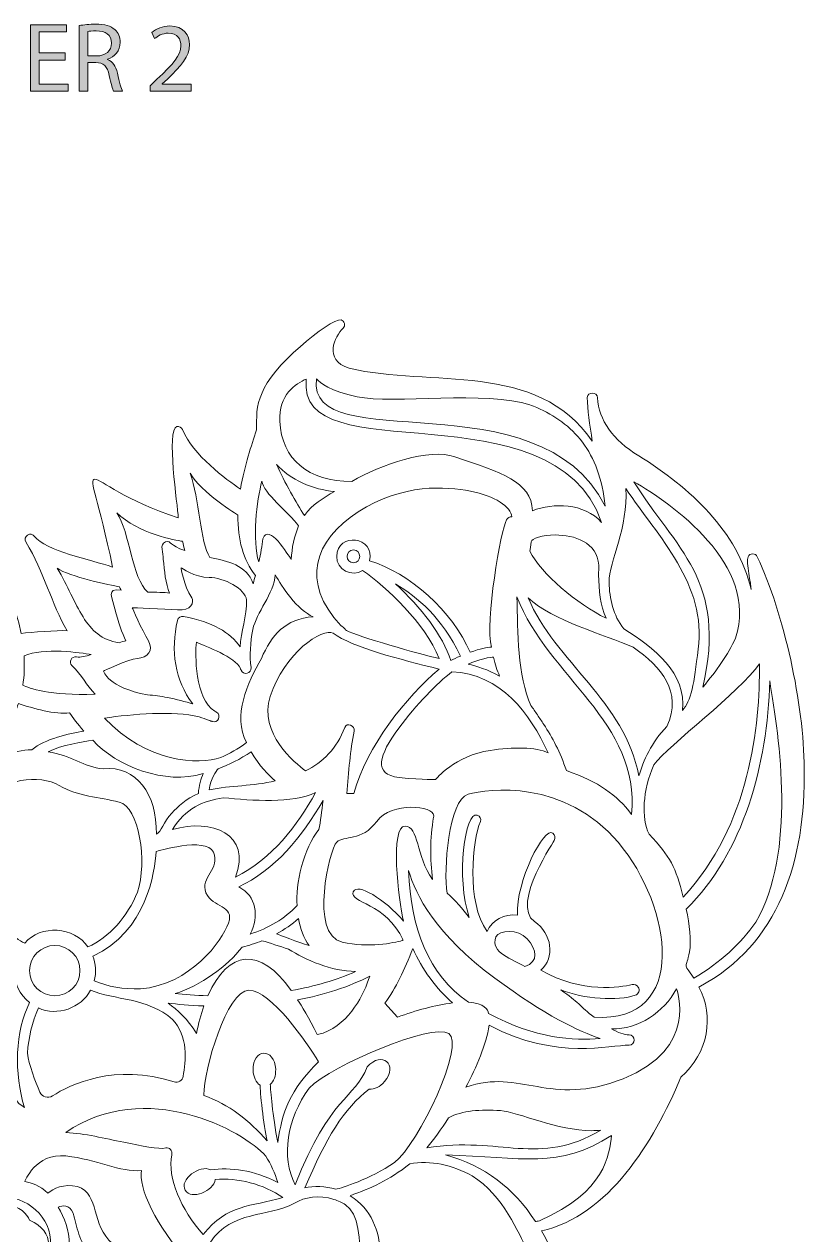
# Model space of a CAD drawing. Header units: inches. Extents: x -7.8 to 80.5, y -132.7 to -44.9.
# Drawn here: x 36.65 to 49.84, y -65.29 to -44.87 of the extents above; entities that cross this region are included whole.
import ezdxf

# ---------------------------------------------------------------- set-up
doc = ezdxf.new("R2010")
doc.units = ezdxf.units.IN
doc.header["$MEASUREMENT"] = 0
doc.layers.add('FloralHeart', color=7, linetype='Continuous')

# ---------------------------------------------------------------- blocks, each defined once
blk = doc.blocks.new('block 2')
at = {"layer": 'FloralHeart'}
h = blk.add_hatch(color=7, dxfattribs=at)
h.dxf.hatch_style = 2
h.paths.add_polyline_path([(36.906, -45.473), (37.343, -45.473), (37.343, -45.353), (36.906, -45.353), (36.906, -44.998), (37.368, -44.998), (37.368, -44.877), (36.761, -44.877), (36.761, -46), (37.393, -46), (37.393, -45.878), (36.906, -45.878)])
h = blk.add_hatch(color=7, dxfattribs=at)
h.dxf.hatch_style = 2
edge = h.paths.add_edge_path()
edge.add_spline(control_points=[(38.061, -45.465), (38.061, -45.465), (38.061, -45.46), (38.061, -45.46), (38.179, -45.42), (38.273, -45.322), (38.273, -45.173), (38.273, -45.087), (38.241, -45.01), (38.184, -44.96), (38.114, -44.897), (38.014, -44.868), (37.859, -44.868), (37.759, -44.868), (37.654, -44.877), (37.581, -44.892), (37.581, -44.892), (37.581, -46), (37.581, -46), (37.581, -46), (37.726, -46), (37.726, -46), (37.726, -46), (37.726, -45.513), (37.726, -45.513), (37.726, -45.513), (37.863, -45.513), (37.863, -45.513), (37.994, -45.518), (38.054, -45.577), (38.088, -45.732), (38.119, -45.872), (38.144, -45.968), (38.163, -46), (38.163, -46), (38.313, -46), (38.313, -46), (38.289, -45.957), (38.263, -45.848), (38.226, -45.692), (38.199, -45.575), (38.148, -45.495), (38.061, -45.465)], knot_values=[0, 0, 0, 0, 1, 1, 1, 2, 2, 2, 3, 3, 3, 4, 4, 4, 5, 5, 5, 6, 6, 6, 7, 7, 7, 8, 8, 8, 9, 9, 9, 10, 10, 10, 11, 11, 11, 12, 12, 12, 13, 13, 13, 14, 14, 14, 14], degree=3, periodic=1)
edge = h.paths.add_edge_path()
edge.add_spline(control_points=[(37.874, -45.403), (37.874, -45.403), (37.726, -45.403), (37.726, -45.403), (37.726, -45.403), (37.726, -44.993), (37.726, -44.993), (37.749, -44.987), (37.799, -44.98), (37.869, -44.98), (38.023, -44.982), (38.128, -45.045), (38.128, -45.19), (38.128, -45.318), (38.029, -45.403), (37.874, -45.403)], knot_values=[0, 0, 0, 0, 1, 1, 1, 2, 2, 2, 3, 3, 3, 4, 4, 4, 5, 5, 5, 5], degree=3, periodic=1)
h = blk.add_hatch(color=7, dxfattribs=at)
h.dxf.hatch_style = 2
edge = h.paths.add_edge_path()
edge.add_spline(control_points=[(39.471, -45.878), (39.471, -45.878), (38.984, -45.878), (38.984, -45.878), (38.984, -45.878), (38.984, -45.875), (38.984, -45.875), (38.984, -45.875), (39.071, -45.795), (39.071, -45.795), (39.299, -45.575), (39.444, -45.413), (39.444, -45.213), (39.444, -45.058), (39.346, -44.898), (39.113, -44.898), (38.988, -44.898), (38.881, -44.945), (38.806, -45.008), (38.806, -45.008), (38.853, -45.112), (38.853, -45.112), (38.903, -45.07), (38.984, -45.02), (39.083, -45.02), (39.244, -45.02), (39.298, -45.122), (39.298, -45.232), (39.296, -45.395), (39.171, -45.535), (38.894, -45.798), (38.894, -45.798), (38.779, -45.91), (38.779, -45.91), (38.779, -45.91), (38.779, -46), (38.779, -46), (38.779, -46), (39.471, -46), (39.471, -46), (39.471, -46), (39.471, -45.878), (39.471, -45.878)], knot_values=[0, 0, 0, 0, 1, 1, 1, 2, 2, 2, 3, 3, 3, 4, 4, 4, 5, 5, 5, 6, 6, 6, 7, 7, 7, 8, 8, 8, 9, 9, 9, 10, 10, 10, 11, 11, 11, 12, 12, 12, 13, 13, 13, 14, 14, 14, 14], degree=3, periodic=1)
at = {"layer": 'FloralHeart', "lineweight": 0}
blk.add_lwpolyline([(36.906, -45.473), (37.343, -45.473), (37.343, -45.353), (36.906, -45.353), (36.906, -44.998), (37.368, -44.998), (37.368, -44.877), (36.761, -44.877), (36.761, -46), (37.393, -46), (37.393, -45.878), (36.906, -45.878), (36.906, -45.473)], dxfattribs=at)
for points, knots in [([(38.061, -45.465), (38.061, -45.465), (38.061, -45.46), (38.061, -45.46), (38.179, -45.42), (38.273, -45.322), (38.273, -45.173), (38.273, -45.087), (38.241, -45.01), (38.184, -44.96), (38.114, -44.897), (38.014, -44.868), (37.859, -44.868), (37.759, -44.868), (37.654, -44.877), (37.581, -44.892), (37.581, -44.892), (37.581, -46), (37.581, -46), (37.581, -46), (37.726, -46), (37.726, -46), (37.726, -46), (37.726, -45.513), (37.726, -45.513), (37.726, -45.513), (37.863, -45.513), (37.863, -45.513), (37.994, -45.518), (38.054, -45.577), (38.088, -45.732), (38.119, -45.872), (38.144, -45.968), (38.163, -46), (38.163, -46), (38.313, -46), (38.313, -46), (38.289, -45.957), (38.263, -45.848), (38.226, -45.692), (38.199, -45.575), (38.148, -45.495), (38.061, -45.465)], [0, 0, 0, 0, 1, 1, 1, 2, 2, 2, 3, 3, 3, 4, 4, 4, 5, 5, 5, 6, 6, 6, 7, 7, 7, 8, 8, 8, 9, 9, 9, 10, 10, 10, 11, 11, 11, 12, 12, 12, 13, 13, 13, 14, 14, 14, 14]), ([(39.471, -45.878), (39.471, -45.878), (38.984, -45.878), (38.984, -45.878), (38.984, -45.878), (38.984, -45.875), (38.984, -45.875), (38.984, -45.875), (39.071, -45.795), (39.071, -45.795), (39.299, -45.575), (39.444, -45.413), (39.444, -45.213), (39.444, -45.058), (39.346, -44.898), (39.113, -44.898), (38.988, -44.898), (38.881, -44.945), (38.806, -45.008), (38.806, -45.008), (38.853, -45.112), (38.853, -45.112), (38.903, -45.07), (38.984, -45.02), (39.083, -45.02), (39.244, -45.02), (39.298, -45.122), (39.298, -45.232), (39.296, -45.395), (39.171, -45.535), (38.894, -45.798), (38.894, -45.798), (38.779, -45.91), (38.779, -45.91), (38.779, -45.91), (38.779, -46), (38.779, -46), (38.779, -46), (39.471, -46), (39.471, -46), (39.471, -46), (39.471, -45.878), (39.471, -45.878)], [0, 0, 0, 0, 1, 1, 1, 2, 2, 2, 3, 3, 3, 4, 4, 4, 5, 5, 5, 6, 6, 6, 7, 7, 7, 8, 8, 8, 9, 9, 9, 10, 10, 10, 11, 11, 11, 12, 12, 12, 13, 13, 13, 14, 14, 14, 14]), ([(37.874, -45.403), (37.874, -45.403), (37.726, -45.403), (37.726, -45.403), (37.726, -45.403), (37.726, -44.993), (37.726, -44.993), (37.749, -44.987), (37.799, -44.98), (37.869, -44.98), (38.023, -44.982), (38.128, -45.045), (38.128, -45.19), (38.128, -45.318), (38.029, -45.403), (37.874, -45.403)], [0, 0, 0, 0, 1, 1, 1, 2, 2, 2, 3, 3, 3, 4, 4, 4, 5, 5, 5, 5])]:
    blk.add_open_spline(points, degree=3, knots=knots, dxfattribs=at)

msp = doc.modelspace()

# ---------------------------------------------------------------- linework, layer by layer
at = {"layer": 'FloralHeart', "lineweight": 0}
for points, knots in [([(49.813, -57.424), (49.806, -56.348), (49.474, -54.811), (49.02, -53.853), (48.992, -53.788), (48.892, -53.788), (48.864, -53.853), (48.824, -53.943), (48.921, -54.329), (48.915, -54.406), (48.697, -53.427), (47.883, -52.689), (47.022, -52.151), (46.573, -51.876), (46.352, -51.549), (46.325, -51.171), (46.322, -51.067), (46.159, -51.064), (46.152, -51.169), (46.158, -51.369), (46.194, -51.622), (46.237, -51.903), (45.302, -50.537), (43.507, -50.999), (42.138, -50.674), (41.686, -50.527), (41.896, -50.136), (42.035, -49.998), (42.078, -49.955), (42.058, -49.874), (42, -49.857), (41.815, -49.822), (40.782, -50.686), (40.668, -51.089), (40.558, -51.305), (40.576, -51.515), (40.575, -51.714), (40.486, -51.98), (40.374, -52.299), (40.303, -52.713), (40.062, -52.55), (39.499, -52.136), (39.325, -51.708), (39.309, -51.67), (39.269, -51.648), (39.228, -51.656), (39.046, -51.704), (39.245, -52.999), (39.253, -53.196), (37.444, -52.614), (37.678, -51.769), (38.146, -54.026), (37.776, -53.906), (37.014, -53.751), (36.828, -53.509), (36.8, -53.472), (36.749, -53.462), (36.71, -53.487), (36.671, -53.513), (36.659, -53.564), (36.683, -53.604), (36.996, -54.121), (37.111, -54.644), (37.377, -55.101), (37.218, -55.093), (36.769, -55.127), (36.601, -55.147), (36.439, -54.186), (35.698, -53.458), (34.838, -53.961), (34.724, -53.231), (34.061, -52.62), (33.318, -52.577), (33.581, -52.021), (33.568, -51.358), (33.588, -50.76), (33.58, -50.718), (33.54, -50.692), (33.501, -50.692), (33.477, -50.692), (33.453, -50.702), (33.437, -50.723), (33.149, -51.435), (31.47, -51.588), (30.574, -51.88), (30.717, -51.503), (30.782, -50.886), (30.78, -49.945), (30.775, -49.902), (30.739, -49.868), (30.694, -49.868), (29.968, -51.254), (26.999, -50.339), (26.57, -52.207), (26.372, -51.805), (26.142, -51.377), (26.03, -50.989), (26.014, -50.932), (25.94, -50.908), (25.894, -50.944), (25.94, -53.065), (23.33, -53.685), (24.159, -55.524), (23.837, -55.369), (22.795, -54.713), (22.814, -55.006), (23.679, -56.162), (23.434, -57.505), (23.417, -58.815), (23.404, -59.624), (23.853, -60.51), (24.669, -60.671), (24.373, -60.828), (24.007, -61.101), (23.749, -61.117), (23.705, -61.12), (23.671, -61.156), (23.669, -61.2), (23.668, -61.244), (23.699, -61.283), (23.743, -61.289), (24.452, -61.57), (24.948, -62.302), (25.974, -62.156), (25.409, -62.453), (25.14, -63.024), (24.972, -63.524), (24.864, -63.804), (24.786, -64.006), (24.65, -64.13), (24.617, -64.16), (24.612, -64.21), (24.639, -64.245), (24.665, -64.281), (24.714, -64.291), (24.752, -64.269), (25.54, -64.048), (26.418, -64.326), (27.133, -63.472), (26.822, -64.223), (26.976, -64.713), (27.181, -65.295), (27.275, -65.58), (27.343, -65.786), (27.317, -65.968), (27.3, -66.067), (27.45, -66.107), (27.484, -66.011), (27.5, -65.969), (27.527, -65.923), (27.568, -65.872), (28.092, -66.182), (27.944, -66.607), (28.453, -66.847), (28.785, -66.983), (29.097, -67.114), (29.415, -66.95), (29.418, -67.081), (29.459, -67.217), (29.532, -67.303), (29.241, -67.241), (29.063, -67.152), (28.93, -67.053), (28.844, -66.981), (28.732, -67.118), (28.821, -67.188), (28.89, -67.244), (28.965, -67.302), (29.034, -67.351), (29.25, -67.655), (30.005, -69.545), (32.115, -68.771), (32.197, -69.782), (32.935, -70.734), (34.017, -70.764), (33.531, -71.104), (33.526, -71.616), (33.737, -72.298), (33.783, -72.371), (33.865, -72.329), (33.882, -72.297), (34.017, -72.035), (34.604, -71.992), (34.844, -71.773), (34.812, -72.976), (35.017, -73.92), (36.37, -75.143), (36.431, -75.168), (36.512, -75.111), (36.488, -75.05), (36.138, -74.178), (37.558, -72.949), (37.199, -71.806), (37.44, -71.997), (37.996, -72.049), (38.116, -72.3), (38.13, -72.32), (38.153, -72.334), (38.177, -72.336), (38.208, -72.34), (38.241, -72.326), (38.259, -72.3), (38.452, -71.741), (38.427, -71.265), (38.209, -70.975), (38.668, -70.681), (39.11, -70.193), (39.608, -70.003), (40.11, -69.815), (40.643, -69.382), (40.729, -68.863), (41.858, -69.155), (42.85, -68.624), (43.338, -67.624), (43.517, -67.696), (43.7, -67.787), (43.719, -67.885), (43.726, -67.925), (43.763, -67.956), (43.804, -67.956), (44.464, -67.489), (44.739, -66.394), (44.118, -65.898), (44.237, -65.87), (45.479, -65.54), (45.396, -66.446), (45.387, -66.549), (45.497, -66.602), (45.554, -66.516), (45.757, -66.21), (45.635, -65.639), (45.379, -65.228), (46.508, -64.972), (47.266, -63.745), (47.732, -62.635), (48.197, -62.22), (48.297, -61.607), (48.037, -61.113), (49.387, -60.393), (49.839, -58.983), (49.813, -57.424)], [0, 0, 0, 0, 1, 1, 1, 2, 2, 2, 3, 3, 3, 4, 4, 4, 5, 5, 5, 6, 6, 6, 7, 7, 7, 8, 8, 8, 9, 9, 9, 10, 10, 10, 11, 11, 11, 12, 12, 12, 13, 13, 13, 14, 14, 14, 15, 15, 15, 16, 16, 16, 17, 17, 17, 18, 18, 18, 19, 19, 19, 20, 20, 20, 21, 21, 21, 22, 22, 22, 23, 23, 23, 24, 24, 24, 25, 25, 25, 26, 26, 26, 27, 27, 27, 28, 28, 28, 29, 29, 29, 30, 30, 30, 31, 31, 31, 32, 32, 32, 33, 33, 33, 34, 34, 34, 35, 35, 35, 36, 36, 36, 37, 37, 37, 38, 38, 38, 39, 39, 39, 40, 40, 40, 41, 41, 41, 42, 42, 42, 43, 43, 43, 44, 44, 44, 45, 45, 45, 46, 46, 46, 47, 47, 47, 48, 48, 48, 49, 49, 49, 50, 50, 50, 51, 51, 51, 52, 52, 52, 53, 53, 53, 54, 54, 54, 55, 55, 55, 56, 56, 56, 57, 57, 57, 58, 58, 58, 59, 59, 59, 60, 60, 60, 61, 61, 61, 62, 62, 62, 63, 63, 63, 64, 64, 64, 65, 65, 65, 66, 66, 66, 67, 67, 67, 68, 68, 68, 69, 69, 69, 70, 70, 70, 71, 71, 71, 72, 72, 72, 73, 73, 73, 74, 74, 74, 75, 75, 75, 76, 76, 76, 77, 77, 77, 78, 78, 78, 79, 79, 79, 80, 80, 80, 80]), ([(41.413, -50.855), (41.223, -52.471), (45.566, -50.927), (46.395, -53.273), (46.097, -52.945), (45.581, -52.938), (45.231, -53.076), (45.2, -52.581), (44.715, -52.436), (43.917, -52.168), (43.488, -52.014), (42.67, -52.296), (42.181, -52.582), (41.443, -52.582), (40.997, -52.21), (40.966, -51.567), (40.945, -51.123), (41.232, -50.931), (41.413, -50.855)], [0, 0, 0, 0, 1, 1, 1, 2, 2, 2, 3, 3, 3, 4, 4, 4, 5, 5, 5, 6, 6, 6, 6]), ([(41.582, -50.851), (41.642, -50.92), (41.815, -51.06), (42.273, -51.155), (42.866, -51.279), (44.469, -51.048), (45.185, -51.29), (45.224, -51.305), (45.262, -51.32), (45.299, -51.336), (45.601, -51.467), (45.868, -51.653), (46.07, -51.92), (46.272, -52.188), (46.409, -52.538), (46.452, -52.997), (45.343, -50.791), (41.421, -52.215), (41.582, -50.851)], [0, 0, 0, 0, 1, 1, 1, 2, 2, 2, 3, 3, 3, 4, 4, 4, 5, 5, 5, 6, 6, 6, 6]), ([(40.26, -53.149), (40.26, -53.149), (40.26, -53.149), (40.26, -53.149), (40.253, -53.565), (40.351, -53.909), (40.554, -54.168), (40.542, -54.214), (40.529, -54.261), (40.516, -54.308), (40.406, -53.99), (40.086, -53.926), (39.788, -53.864), (39.619, -53.611), (39.609, -52.869), (39.454, -52.443), (39.628, -52.764), (40.26, -53.149), (40.26, -53.149)], [0, 0, 0, 0, 1, 1, 1, 2, 2, 2, 3, 3, 3, 4, 4, 4, 5, 5, 5, 6, 6, 6, 6]), ([(41.888, -52.751), (41.696, -52.866), (41.512, -52.965), (41.38, -53.157), (41.245, -52.942), (41.049, -52.604), (40.91, -52.295), (41.139, -52.555), (41.534, -52.723), (41.888, -52.751)], [0, 0, 0, 0, 1, 1, 1, 2, 2, 2, 3, 3, 3, 3]), ([(40.665, -52.579), (40.685, -52.779), (41.108, -53.096), (41.283, -53.333), (41.208, -53.499), (41.169, -53.716), (41.158, -53.897), (41.108, -53.827), (40.777, -53.272), (40.68, -53.548), (40.669, -53.667), (40.644, -53.799), (40.611, -53.94), (40.499, -53.581), (40.574, -52.895), (40.665, -52.579)], [0, 0, 0, 0, 1, 1, 1, 2, 2, 2, 3, 3, 3, 4, 4, 4, 5, 5, 5, 5]), ([(44.79, -53.233), (44.704, -53.372), (44.414, -54.976), (44.539, -55.376), (44.46, -55.38), (44.346, -55.402), (44.175, -55.465), (43.894, -54.779), (43.142, -54.117), (42.48, -53.922), (42.581, -53.515), (41.936, -53.428), (41.926, -53.847), (41.919, -54.066), (42.184, -54.207), (42.362, -54.083), (42.779, -54.382), (43.407, -54.96), (43.655, -55.57), (43.338, -55.5), (42.273, -55.194), (42.09, -55.098), (42.077, -55.091), (42.071, -55.078), (42.066, -55.073), (42.046, -55.053), (42.023, -55.033), (41.998, -55.011), (41.308, -54.286), (41.547, -53.569), (42.285, -53.098), (43.051, -52.609), (43.767, -52.666), (44.182, -52.747), (44.59, -52.827), (44.871, -53.009), (44.882, -53.18), (44.844, -53.175), (44.804, -53.197), (44.79, -53.233)], [0, 0, 0, 0, 1, 1, 1, 2, 2, 2, 3, 3, 3, 4, 4, 4, 5, 5, 5, 6, 6, 6, 7, 7, 7, 8, 8, 8, 9, 9, 9, 10, 10, 10, 11, 11, 11, 12, 12, 12, 13, 13, 13, 13]), ([(48.652, -55.226), (48.592, -55.366), (48.512, -55.503), (48.419, -55.639), (48.325, -55.776), (48.218, -55.913), (48.102, -56.053), (48.518, -54.251), (47.647, -53.722), (46.938, -52.587), (47.564, -52.951), (49.062, -53.987), (48.652, -55.226)], [0, 0, 0, 0, 1, 1, 1, 2, 2, 2, 3, 3, 3, 4, 4, 4, 4]), ([(46.804, -52.703), (47.344, -53.511), (48.181, -54.334), (48.021, -55.413), (47.958, -56.001), (47.903, -56.284), (47.757, -56.447), (47.833, -55.825), (47.277, -55.38), (46.767, -55.07), (46.588, -54.834), (46.527, -54.565), (46.52, -54.284), (46.52, -53.924), (46.847, -53.36), (46.804, -52.703)], [0, 0, 0, 0, 1, 1, 1, 2, 2, 2, 3, 3, 3, 4, 4, 4, 5, 5, 5, 5]), ([(39.323, -53.592), (39.336, -53.646), (39.349, -53.697), (39.365, -53.749), (39.093, -53.666), (39.149, -53.58), (39.04, -53.599), (38.924, -53.648), (39.007, -53.79), (39, -53.893), (39.018, -54.091), (39.038, -54.306), (39.105, -54.465), (39.024, -54.449), (38.877, -54.456), (38.739, -54.448), (38.464, -54.214), (38.442, -53.447), (38.216, -53.111), (38.569, -53.464), (39.223, -53.577), (39.323, -53.592)], [0, 0, 0, 0, 1, 1, 1, 2, 2, 2, 3, 3, 3, 4, 4, 4, 5, 5, 5, 6, 6, 6, 7, 7, 7, 7]), ([(45.186, -53.758), (45.191, -53.724), (45.198, -53.67), (45.205, -53.604), (45.211, -53.543), (45.395, -53.486), (45.614, -53.486), (45.931, -53.486), (46.32, -53.604), (46.348, -53.995), (46.345, -54.049), (46.344, -54.104), (46.344, -54.158), (46.344, -54.415), (46.377, -54.675), (46.471, -54.891), (45.985, -54.649), (45.369, -54.143), (45.186, -53.758)], [0, 0, 0, 0, 1, 1, 1, 2, 2, 2, 3, 3, 3, 4, 4, 4, 5, 5, 5, 6, 6, 6, 6]), ([(42.208, -53.956), (42.067, -53.958), (42.067, -53.737), (42.208, -53.739), (42.349, -53.737), (42.349, -53.958), (42.208, -53.956)], [0, 0, 0, 0, 1, 1, 1, 2, 2, 2, 2]), ([(37.212, -54.047), (37.408, -54.19), (38.12, -54.334), (38.26, -54.361), (38.269, -54.381), (38.28, -54.4), (38.29, -54.417), (38.026, -54.364), (38.143, -54.565), (38.185, -54.734), (38.245, -54.952), (38.301, -55.141), (38.371, -55.269), (38.335, -55.277), (38.296, -55.289), (38.254, -55.305), (37.962, -55.261), (37.79, -55.096), (37.646, -54.867), (37.502, -54.638), (37.388, -54.345), (37.212, -54.047)], [0, 0, 0, 0, 1, 1, 1, 2, 2, 2, 3, 3, 3, 4, 4, 4, 5, 5, 5, 6, 6, 6, 7, 7, 7, 7]), ([(38.748, -55.272), (38.635, -55.081), (38.477, -54.713), (38.477, -54.713), (38.477, -54.713), (39.014, -54.729), (39.242, -54.751), (39.47, -54.772), (39.527, -54.613), (39.481, -54.544), (39.34, -54.332), (39.302, -54.039), (39.302, -54.039), (39.302, -54.039), (39.525, -54.202), (39.774, -54.202), (40.018, -54.202), (40.389, -54.395), (40.404, -54.582), (40.417, -54.84), (40.302, -55.129), (40.299, -55.374), (40.123, -55.131), (39.847, -54.953), (39.34, -54.862), (39.295, -54.854), (39.251, -54.883), (39.24, -54.928), (39.123, -55.436), (39.188, -55.935), (39.5, -56.336), (39.373, -56.298), (39.225, -56.258), (39.07, -56.228), (39.07, -56.228), (39.07, -56.228), (39.07, -56.228), (38.959, -56.207), (38.846, -56.191), (38.735, -56.184), (38.063, -56.057), (37.993, -55.782), (37.993, -55.782), (37.993, -55.782), (38.395, -55.586), (38.564, -55.57), (38.732, -55.553), (38.847, -55.438), (38.748, -55.272)], [0, 0, 0, 0, 1, 1, 1, 2, 2, 2, 3, 3, 3, 4, 4, 4, 5, 5, 5, 6, 6, 6, 7, 7, 7, 8, 8, 8, 9, 9, 9, 10, 10, 10, 11, 11, 11, 12, 12, 12, 13, 13, 13, 14, 14, 14, 15, 15, 15, 16, 16, 16, 16]), ([(40.48, -55.724), (40.454, -55.519), (40.471, -55.302), (40.51, -55.08), (40.568, -54.8), (40.868, -54.47), (40.89, -54.156), (40.994, -54.352), (41.265, -54.759), (41.53, -54.866), (41.054, -54.899), (40.826, -55.175), (40.655, -55.569), (40.415, -55.989), (40.167, -56.535), (40.404, -56.989), (40.262, -57.094), (40.116, -57.177), (39.969, -57.239), (39.602, -57.37), (38.709, -57.326), (38.01, -56.575), (38.466, -56.509), (39.176, -56.447), (39.603, -56.552), (39.734, -56.596), (39.819, -56.63), (39.822, -56.631), (39.917, -56.672), (39.99, -56.528), (39.899, -56.476), (39.89, -56.472), (39.881, -56.466), (39.871, -56.461), (39.871, -56.461), (39.871, -56.461), (39.871, -56.46), (39.87, -56.46), (39.87, -56.46), (39.869, -56.459), (39.534, -56.254), (39.533, -55.491), (39.56, -55.296), (39.722, -55.368), (40.214, -55.542), (40.3, -55.736), (40.302, -55.739), (40.303, -55.742), (40.304, -55.746), (40.305, -55.746), (40.305, -55.747), (40.305, -55.748), (40.308, -55.754), (40.311, -55.761), (40.313, -55.768), (40.348, -55.861), (40.496, -55.823), (40.48, -55.724)], [0, 0, 0, 0, 1, 1, 1, 2, 2, 2, 3, 3, 3, 4, 4, 4, 5, 5, 5, 6, 6, 6, 7, 7, 7, 8, 8, 8, 9, 9, 9, 10, 10, 10, 11, 11, 11, 12, 12, 12, 13, 13, 13, 14, 14, 14, 15, 15, 15, 16, 16, 16, 17, 17, 17, 18, 18, 18, 19, 19, 19, 19]), ([(43.853, -55.602), (43.715, -55.187), (43.348, -54.698), (42.915, -54.31), (43.294, -54.542), (43.699, -54.87), (44.014, -55.529), (43.947, -55.557), (43.891, -55.584), (43.853, -55.602)], [0, 0, 0, 0, 1, 1, 1, 2, 2, 2, 3, 3, 3, 3]), ([(44.966, -54.532), (45.489, -55.884), (47.05, -56.642), (46.9, -58.201), (46.645, -57.863), (46.351, -57.659), (45.8, -57.459), (45.697, -57.147), (45.561, -56.902), (45.419, -56.682), (45.383, -56.627), (45.347, -56.573), (45.311, -56.52), (45.275, -56.467), (45.239, -56.415), (45.203, -56.363), (44.972, -55.861), (44.981, -55.123), (44.966, -54.532)], [0, 0, 0, 0, 1, 1, 1, 2, 2, 2, 3, 3, 3, 4, 4, 4, 5, 5, 5, 6, 6, 6, 6]), ([(45.153, -54.544), (45.574, -54.939), (46.437, -55.162), (46.929, -55.381), (47.406, -55.715), (47.762, -56.128), (47.496, -56.717), (47.234, -56.98), (47.096, -57.299), (47.024, -57.551), (46.783, -56.292), (45.615, -55.624), (45.153, -54.544)], [0, 0, 0, 0, 1, 1, 1, 2, 2, 2, 3, 3, 3, 4, 4, 4, 4]), ([(41.868, -55.144), (41.868, -55.144), (41.868, -55.144), (41.868, -55.144), (42.187, -55.378), (42.994, -55.587), (43.654, -55.748), (43.103, -56.213), (42.429, -57.055), (42.212, -57.85), (42.212, -57.85), (42.095, -57.85), (42.095, -57.85), (42.129, -57.487), (42.153, -57.108), (42.219, -56.797), (42.239, -56.703), (42.095, -56.643), (42.062, -56.731), (41.929, -57.091), (41.69, -57.32), (41.4, -57.465), (41.222, -57.335), (40.604, -56.83), (40.803, -56.208), (41.035, -55.485), (41.69, -55.035), (41.868, -55.144)], [0, 0, 0, 0, 1, 1, 1, 2, 2, 2, 3, 3, 3, 4, 4, 4, 5, 5, 5, 6, 6, 6, 7, 7, 7, 8, 8, 8, 9, 9, 9, 9]), ([(36.651, -55.525), (36.977, -55.38), (37.619, -55.474), (37.784, -55.502), (37.691, -55.534), (37.605, -55.553), (37.535, -55.543), (37.454, -55.525), (37.398, -55.633), (37.458, -55.689), (37.628, -55.854), (37.705, -56.022), (37.852, -56.171), (37.081, -56.204), (36.726, -56.068), (36.631, -56.022), (36.655, -55.865), (36.662, -55.693), (36.651, -55.525)], [0, 0, 0, 0, 1, 1, 1, 2, 2, 2, 3, 3, 3, 4, 4, 4, 5, 5, 5, 6, 6, 6, 6]), ([(44.143, -55.663), (44.305, -55.59), (44.54, -55.538), (44.57, -55.55), (44.596, -55.667), (44.63, -55.771), (44.674, -55.865), (44.473, -55.758), (44.287, -55.697), (44.143, -55.663)], [0, 0, 0, 0, 1, 1, 1, 2, 2, 2, 3, 3, 3, 3]), ([(47.773, -59.596), (47.644, -59.082), (47.558, -58.927), (47.194, -58.532), (47.062, -58.26), (47.087, -57.792), (47.273, -57.365), (47.528, -57.027), (48.721, -56.141), (49.056, -55.662), (49.068, -56.689), (48.899, -58.379), (47.773, -59.596)], [0, 0, 0, 0, 1, 1, 1, 2, 2, 2, 3, 3, 3, 4, 4, 4, 4]), ([(45.491, -57.164), (45.291, -57.057), (44.892, -57.066), (44.516, -57.12), (43.92, -57.206), (43.596, -57.609), (43.596, -57.609), (43.596, -57.609), (43.417, -57.625), (42.977, -57.576), (42.538, -57.528), (42.634, -57.205), (42.972, -56.746), (43.272, -56.339), (43.618, -55.992), (43.869, -55.794), (44.69, -55.827), (45.188, -56.489), (45.491, -57.164)], [0, 0, 0, 0, 1, 1, 1, 2, 2, 2, 3, 3, 3, 4, 4, 4, 5, 5, 5, 6, 6, 6, 6]), ([(47.952, -60.962), (47.749, -60.674), (47.828, -60.825), (47.876, -60.519), (47.911, -60.332), (47.877, -60.059), (47.821, -59.798), (48.79, -58.844), (49.194, -57.361), (49.23, -55.949), (49.4, -56.921), (49.68, -58.849), (48.994, -60.017), (48.74, -60.38), (48.399, -60.702), (47.952, -60.962)], [0, 0, 0, 0, 1, 1, 1, 2, 2, 2, 3, 3, 3, 4, 4, 4, 5, 5, 5, 5]), ([(37.418, -56.485), (37.473, -56.565), (37.554, -56.676), (37.661, -56.796), (37.423, -56.833), (36.999, -56.923), (36.782, -57.112), (36.475, -57.096), (36.08, -57.308), (35.864, -57.544), (35.772, -57.395), (35.648, -57.251), (35.526, -57.16), (36.369, -56.98), (36.542, -56.369), (36.556, -56.329), (36.795, -56.412), (37.185, -56.521), (37.418, -56.485)], [0, 0, 0, 0, 1, 1, 1, 2, 2, 2, 3, 3, 3, 4, 4, 4, 5, 5, 5, 6, 6, 6, 6]), ([(39.674, -57.51), (39.635, -57.598), (39.6, -57.711), (39.592, -57.849), (39.389, -57.937), (39.242, -58.067), (39.143, -58.18), (38.992, -58.327), (38.975, -58.5), (38.883, -58.532), (38.897, -57.857), (38.547, -57.373), (37.987, -57.43), (37.654, -57.406), (37.443, -57.199), (37.056, -57.142), (37.292, -57.031), (37.634, -56.971), (37.809, -56.95), (38.207, -57.382), (39.029, -57.714), (39.674, -57.51)], [0, 0, 0, 0, 1, 1, 1, 2, 2, 2, 3, 3, 3, 4, 4, 4, 5, 5, 5, 6, 6, 6, 7, 7, 7, 7]), ([(39.773, -57.786), (39.801, -57.591), (39.892, -57.47), (39.924, -57.432), (40.109, -57.363), (40.295, -57.267), (40.483, -57.144), (40.618, -57.381), (40.775, -57.54), (40.89, -57.635), (40.515, -57.726), (40.136, -57.708), (39.773, -57.786)], [0, 0, 0, 0, 1, 1, 1, 2, 2, 2, 3, 3, 3, 4, 4, 4, 4]), ([(36.121, -58.272), (36.109, -58.17), (36.086, -58.067), (36.055, -57.967), (36.055, -57.967), (36.055, -57.967), (36.055, -57.967), (36.234, -57.6), (36.927, -57.519), (37.245, -57.71), (37.562, -57.9), (37.92, -57.91), (38.256, -57.991), (38.592, -58.073), (38.735, -59.001), (38.566, -59.51), (38.398, -59.924), (38.089, -60.272), (37.729, -60.437), (37.503, -60.089), (36.928, -60.054), (36.662, -60.374), (36.468, -60.289), (36.275, -60.049), (36.121, -59.807), (35.98, -59.547), (35.925, -59.234), (35.925, -59.234), (35.925, -59.234), (35.925, -59.234), (35.925, -59.234), (36.099, -58.95), (36.164, -58.618), (36.121, -58.272)], [0, 0, 0, 0, 1, 1, 1, 2, 2, 2, 3, 3, 3, 4, 4, 4, 5, 5, 5, 6, 6, 6, 7, 7, 7, 8, 8, 8, 9, 9, 9, 10, 10, 10, 11, 11, 11, 11]), ([(46.267, -61.622), (46.03, -61.435), (46.001, -61.367), (45.707, -61.159), (46.084, -61.319), (46.676, -61.351), (46.962, -61.252), (47.02, -61.232), (47.044, -61.164), (47.011, -61.112), (46.99, -61.078), (46.949, -61.061), (46.909, -61.071), (46.71, -61.119), (46.073, -61.222), (45.367, -60.83), (45.617, -60.612), (45.555, -60.21), (45.262, -60.007), (44.844, -59.716), (45.647, -58.584), (45.594, -58.639), (45.621, -58.599), (45.61, -58.545), (45.571, -58.518), (45.426, -58.394), (44.947, -59.329), (44.973, -59.898), (44.759, -59.874), (44.546, -59.978), (44.462, -60.175), (44.109, -59.679), (44.216, -58.639), (44.35, -58.322), (44.366, -58.277), (44.342, -58.227), (44.297, -58.212), (44.088, -58.138), (43.932, -59.274), (44.163, -59.942), (44.048, -59.793), (43.928, -59.645), (43.788, -59.531), (43.726, -59.142), (43.81, -57.959), (44.143, -57.861), (44.476, -57.763), (45.776, -57.601), (46.678, -58.676), (47.581, -59.75), (47.884, -61.724), (46.267, -61.622)], [0, 0, 0, 0, 1, 1, 1, 2, 2, 2, 3, 3, 3, 4, 4, 4, 5, 5, 5, 6, 6, 6, 7, 7, 7, 8, 8, 8, 9, 9, 9, 10, 10, 10, 11, 11, 11, 12, 12, 12, 13, 13, 13, 14, 14, 14, 15, 15, 15, 16, 16, 16, 17, 17, 17, 17]), ([(40.011, -57.919), (40.503, -57.967), (41.179, -58.017), (41.569, -57.833), (41.256, -58.395), (40.843, -58.943), (40.217, -59.257), (40.497, -58.535), (39.815, -58.26), (39.154, -58.456), (39.37, -58.096), (39.67, -57.975), (40.011, -57.919)], [0, 0, 0, 0, 1, 1, 1, 2, 2, 2, 3, 3, 3, 4, 4, 4, 4]), ([(41.626, -58.457), (41.371, -58.755), (41.223, -59.395), (41.26, -59.738), (41.053, -59.956), (40.77, -60.122), (40.468, -60.219), (40.62, -59.917), (40.575, -59.577), (40.272, -59.423), (40.872, -59.149), (41.345, -58.575), (41.695, -57.967), (41.675, -58.146), (41.65, -58.316), (41.626, -58.457)], [0, 0, 0, 0, 1, 1, 1, 2, 2, 2, 3, 3, 3, 4, 4, 4, 5, 5, 5, 5]), ([(43.542, -59.299), (43.257, -58.892), (43.316, -58.405), (43.079, -58.397), (42.825, -58.388), (42.961, -59.646), (43.055, -60.003), (42.735, -59.63), (42.273, -59.345), (42.206, -59.505), (42.126, -59.695), (42.764, -59.687), (43.045, -60.321), (43.04, -60.323), (43.035, -60.326), (43.03, -60.328), (42.886, -60.367), (42.469, -60.459), (42.016, -60.353), (41.456, -60.222), (41.809, -58.785), (41.927, -58.667), (42.045, -58.549), (42.342, -58.667), (42.603, -58.317), (42.854, -57.98), (43.566, -58.051), (43.563, -58.224), (43.562, -58.23), (43.561, -58.237), (43.56, -58.244), (43.56, -58.244), (43.56, -58.244), (43.56, -58.244), (43.498, -58.623), (43.501, -58.947), (43.542, -59.299)], [0, 0, 0, 0, 1, 1, 1, 2, 2, 2, 3, 3, 3, 4, 4, 4, 5, 5, 5, 6, 6, 6, 7, 7, 7, 8, 8, 8, 9, 9, 9, 10, 10, 10, 11, 11, 11, 12, 12, 12, 12]), ([(39.845, -58.839), (39.975, -59.111), (39.61, -59.266), (39.72, -59.522), (39.83, -59.779), (40.209, -59.729), (40.1, -60.033), (39.992, -60.335), (39.459, -61.075), (38.613, -61.144), (38.332, -61.152), (38.058, -61.105), (37.836, -61.006), (37.872, -60.872), (37.862, -60.716), (37.812, -60.59), (38.72, -60.179), (38.858, -59.166), (38.879, -58.827), (38.879, -58.827), (39.715, -58.568), (39.845, -58.839)], [0, 0, 0, 0, 1, 1, 1, 2, 2, 2, 3, 3, 3, 4, 4, 4, 5, 5, 5, 6, 6, 6, 7, 7, 7, 7]), ([(43.139, -59.146), (43.254, -59.561), (43.597, -60.229), (44.593, -60.964), (45.448, -61.595), (46.018, -61.866), (46.369, -61.981), (45.939, -62.017), (45.273, -61.989), (44.489, -61.557), (44.471, -61.497), (44.422, -61.382), (44.149, -61.368), (43.469, -60.917), (43.173, -60.107), (43.139, -59.146)], [0, 0, 0, 0, 1, 1, 1, 2, 2, 2, 3, 3, 3, 4, 4, 4, 5, 5, 5, 5]), ([(40.912, -60.216), (41.047, -60.142), (41.17, -60.056), (41.281, -59.958), (41.307, -60.123), (41.371, -60.295), (41.46, -60.414), (41.27, -60.356), (40.97, -60.237), (40.912, -60.216)], [0, 0, 0, 0, 1, 1, 1, 2, 2, 2, 3, 3, 3, 3]), ([(44.612, -60.265), (44.665, -60.154), (44.982, -60.122), (45.138, -60.299), (45.301, -60.483), (45.341, -60.684), (45.098, -60.766), (44.899, -60.64), (44.502, -60.541), (44.612, -60.265)], [0, 0, 0, 0, 1, 1, 1, 2, 2, 2, 3, 3, 3, 3]), ([(36.745, -60.836), (36.745, -60.602), (36.936, -60.411), (37.17, -60.411), (37.405, -60.411), (37.595, -60.602), (37.595, -60.836), (37.595, -61.071), (37.405, -61.261), (37.17, -61.261), (36.936, -61.261), (36.745, -61.071), (36.745, -60.836)], [0, 0, 0, 0, 1, 1, 1, 2, 2, 2, 3, 3, 3, 4, 4, 4, 4]), ([(41.114, -60.475), (41.257, -60.565), (41.437, -60.658), (41.633, -60.729), (41.829, -60.8), (42.041, -60.849), (42.245, -60.85), (41.923, -60.994), (41.56, -61.102), (41.158, -61.171), (40.633, -60.426), (40.1, -60.481), (39.753, -61.26), (39.54, -61.253), (39.352, -61.239), (39.201, -61.223), (39.618, -61.096), (40.089, -60.755), (40.33, -60.439), (40.447, -60.41), (40.558, -60.374), (40.663, -60.332), (40.806, -60.37), (40.957, -60.422), (41.114, -60.475)], [0, 0, 0, 0, 1, 1, 1, 2, 2, 2, 3, 3, 3, 4, 4, 4, 5, 5, 5, 6, 6, 6, 7, 7, 7, 8, 8, 8, 8]), ([(42.952, -61.621), (42.952, -61.621), (42.737, -61.385), (42.737, -61.385), (42.924, -61.132), (43.071, -60.821), (43.21, -60.462), (43.361, -60.805), (43.613, -61.152), (43.881, -61.38), (43.582, -61.42), (43.262, -61.506), (42.952, -61.621)], [0, 0, 0, 0, 1, 1, 1, 2, 2, 2, 3, 3, 3, 4, 4, 4, 4]), ([(36.658, -63.146), (36.629, -63.124), (36.595, -63.099), (36.561, -63.075), (36.393, -62.806), (35.779, -62.902), (35.779, -62.902), (35.779, -62.902), (35.779, -62.902), (35.817, -62.825), (35.782, -62.684), (35.486, -62.714), (35.16, -62.759), (35.323, -62.55), (35.282, -62.429), (35.087, -62.315), (35.332, -61.982), (35.323, -61.664), (35.274, -61.472), (35.225, -61.281), (35.286, -61.1), (35.54, -60.957), (35.852, -60.822), (36.2, -60.798), (36.484, -60.807), (36.473, -61.033), (36.578, -61.245), (36.745, -61.376), (36.5, -61.843), (36.481, -62.573), (36.658, -63.146)], [0, 0, 0, 0, 1, 1, 1, 2, 2, 2, 3, 3, 3, 4, 4, 4, 5, 5, 5, 6, 6, 6, 7, 7, 7, 8, 8, 8, 9, 9, 9, 10, 10, 10, 10]), ([(41.597, -61.911), (41.459, -61.637), (41.328, -61.422), (41.266, -61.328), (41.721, -61.243), (42.128, -61.109), (42.482, -60.929), (42.389, -61.228), (42.161, -61.712), (41.697, -61.89), (41.664, -61.898), (41.631, -61.905), (41.597, -61.911)], [0, 0, 0, 0, 1, 1, 1, 2, 2, 2, 3, 3, 3, 4, 4, 4, 4]), ([(36.894, -61.466), (37.208, -61.614), (37.619, -61.466), (37.773, -61.167), (38.171, -61.332), (38.737, -61.291), (39.154, -61.658), (39.428, -61.932), (39.378, -62.367), (39.336, -62.618), (39.324, -62.69), (39.251, -62.735), (39.182, -62.713), (38.184, -62.389), (37.427, -62.76), (37.13, -62.95), (37.054, -62.998), (36.954, -62.967), (36.919, -62.885), (36.841, -62.706), (36.728, -62.419), (36.709, -62.229), (36.724, -61.959), (36.791, -61.712), (36.894, -61.466)], [0, 0, 0, 0, 1, 1, 1, 2, 2, 2, 3, 3, 3, 4, 4, 4, 5, 5, 5, 6, 6, 6, 7, 7, 7, 8, 8, 8, 8]), ([(40.896, -62.501), (40.879, -62.129), (40.501, -62.144), (40.515, -62.517), (40.519, -62.629), (40.567, -62.725), (40.632, -62.768), (40.631, -62.85), (40.693, -63.448), (40.75, -63.708), (40.458, -63.361), (40.101, -63.091), (39.685, -62.94), (39.684, -62.937), (39.683, -62.933), (39.682, -62.93), (39.684, -62.931), (39.685, -62.931), (39.686, -62.931), (39.686, -62.505), (40.07, -61.167), (40.445, -61.167), (40.819, -61.167), (41.422, -62.055), (41.62, -62.372), (41.132, -62.849), (41.004, -63.227), (40.932, -63.737), (40.839, -63.271), (40.811, -62.853), (40.805, -62.757), (40.864, -62.706), (40.901, -62.61), (40.896, -62.501)], [0, 0, 0, 0, 1, 1, 1, 2, 2, 2, 3, 3, 3, 4, 4, 4, 5, 5, 5, 6, 6, 6, 7, 7, 7, 8, 8, 8, 9, 9, 9, 10, 10, 10, 11, 11, 11, 11]), ([(46.756, -62.66), (45.511, -63.152), (45.034, -62.474), (44.106, -62.803), (44.284, -62.46), (44.447, -62.085), (44.497, -61.758), (45.659, -62.359), (46.533, -62.089), (46.858, -62.094), (46.97, -62.095), (46.97, -61.919), (46.857, -61.92), (46.776, -61.92), (46.671, -61.879), (46.561, -61.818), (47.027, -61.828), (47.437, -61.538), (47.658, -61.145), (47.658, -61.145), (48.048, -62.15), (46.756, -62.66)], [0, 0, 0, 0, 1, 1, 1, 2, 2, 2, 3, 3, 3, 4, 4, 4, 5, 5, 5, 6, 6, 6, 7, 7, 7, 7]), ([(39.081, -61.385), (39.235, -61.403), (39.442, -61.422), (39.686, -61.431), (39.636, -61.573), (39.593, -61.731), (39.559, -61.895), (39.413, -61.654), (39.234, -61.494), (39.081, -61.385)], [0, 0, 0, 0, 1, 1, 1, 2, 2, 2, 3, 3, 3, 3]), ([(41.912, -64.525), (41.735, -64.472), (41.534, -64.466), (41.39, -64.502), (41.744, -63.651), (42.043, -63.171), (42.476, -62.833), (42.556, -62.843), (42.657, -62.797), (42.733, -62.708), (42.972, -62.422), (42.683, -62.177), (42.441, -62.461), (42.224, -63.001), (41.821, -62.944), (41.224, -64.451), (40.985, -63.976), (41.085, -63.338), (41.46, -62.817), (41.852, -62.425), (43.534, -61.715), (43.816, -61.895), (44.098, -62.075), (43.312, -63.76), (42.9, -64.073), (42.689, -64.218), (42.468, -64.323), (42.287, -64.397), (42.106, -64.47), (41.965, -64.511), (41.912, -64.525)], [0, 0, 0, 0, 1, 1, 1, 2, 2, 2, 3, 3, 3, 4, 4, 4, 5, 5, 5, 6, 6, 6, 7, 7, 7, 8, 8, 8, 9, 9, 9, 10, 10, 10, 10]), ([(39.674, -65.288), (39.298, -64.867), (39.067, -64.335), (39.143, -63.942), (39.157, -63.875), (39.109, -63.812), (39.042, -63.828), (38.925, -63.855), (38.637, -63.793), (38.333, -63.729), (38.017, -63.671), (37.681, -63.58), (37.355, -63.567), (38.703, -62.637), (40.358, -63.538), (40.729, -63.964), (40.815, -64.099), (40.884, -64.248), (40.931, -64.411), (40.519, -64.197), (40.143, -64.153), (39.795, -64.196), (39.624, -64.103), (39.262, -64.362), (39.371, -64.54), (39.467, -64.718), (39.857, -64.549), (39.878, -64.361), (40.253, -64.323), (40.693, -64.438), (41.017, -64.663), (40.47, -64.826), (40.085, -64.768), (39.674, -65.288)], [0, 0, 0, 0, 1, 1, 1, 2, 2, 2, 3, 3, 3, 4, 4, 4, 5, 5, 5, 6, 6, 6, 7, 7, 7, 8, 8, 8, 9, 9, 9, 10, 10, 10, 11, 11, 11, 11]), ([(43.812, -63.319), (44.046, -63.192), (44.352, -63.176), (44.687, -63.197), (44.992, -63.225), (45.665, -63.536), (46.221, -63.536), (46.275, -63.536), (46.328, -63.533), (46.379, -63.527), (45.338, -64.149), (44.692, -63.626), (43.445, -63.824), (43.562, -63.689), (43.688, -63.515), (43.812, -63.319)], [0, 0, 0, 0, 1, 1, 1, 2, 2, 2, 3, 3, 3, 4, 4, 4, 5, 5, 5, 5]), ([(45.348, -65.057), (45.316, -65.063), (45.292, -65.066), (45.279, -65.067), (44.913, -64.508), (44.423, -64.127), (43.76, -63.944), (45.062, -63.984), (45.677, -64.19), (46.561, -63.617), (46.525, -63.934), (46.463, -64.571), (45.348, -65.057)], [0, 0, 0, 0, 1, 1, 1, 2, 2, 2, 3, 3, 3, 4, 4, 4, 4]), ([(38.327, -67.416), (38.756, -66.894), (38.611, -65.883), (38.149, -65.447), (37.764, -65.122), (37.941, -64.612), (37.555, -64.479), (37.323, -64.421), (37.144, -64.518), (37.051, -64.589), (36.92, -64.461), (36.78, -64.416), (36.664, -64.396), (36.664, -64.396), (36.837, -63.909), (37.359, -63.963), (37.88, -64.017), (38.271, -64.246), (38.634, -64.208), (38.564, -64.462), (38.901, -65.199), (39.394, -65.693), (39.888, -66.187), (39.858, -67.015), (39.394, -67.222), (38.93, -67.429), (38.327, -67.416), (38.327, -67.416)], [0, 0, 0, 0, 1, 1, 1, 2, 2, 2, 3, 3, 3, 4, 4, 4, 5, 5, 5, 6, 6, 6, 7, 7, 7, 8, 8, 8, 9, 9, 9, 9]), ([(44.342, -65.498), (44.342, -65.498), (44.342, -65.498), (44.342, -65.498), (44.316, -65.508), (44.29, -65.518), (44.266, -65.529), (43.591, -65.781), (42.67, -65.764), (42.67, -65.654), (42.659, -65.433), (42.619, -65.235), (42.537, -65.064), (42.456, -64.894), (42.332, -64.749), (42.153, -64.633), (42.498, -64.51), (42.804, -64.372), (43.158, -64.098), (43.508, -64.027), (43.875, -64.114), (44.213, -64.298), (44.74, -64.628), (44.997, -65.279), (45.135, -65.54), (44.811, -65.4), (44.554, -65.423), (44.342, -65.498)], [0, 0, 0, 0, 1, 1, 1, 2, 2, 2, 3, 3, 3, 4, 4, 4, 5, 5, 5, 6, 6, 6, 7, 7, 7, 8, 8, 8, 9, 9, 9, 9]), ([(36.892, -65.909), (37.113, -65.632), (37.189, -65.239), (36.742, -65.044), (36.706, -64.959), (36.599, -64.795), (36.302, -64.776), (35.93, -64.748), (35.545, -65.279), (35.249, -65.54), (35.075, -65.686), (34.823, -65.848), (34.632, -66.012), (34.632, -66.012), (34.632, -66.012), (34.632, -66.012), (34.632, -66.012), (34.875, -65.313), (35.355, -65.04), (35.836, -64.766), (36.251, -64.547), (36.642, -64.734), (37.033, -64.921), (37.306, -65.438), (36.892, -65.909)], [0, 0, 0, 0, 1, 1, 1, 2, 2, 2, 3, 3, 3, 4, 4, 4, 5, 5, 5, 6, 6, 6, 7, 7, 7, 8, 8, 8, 8]), ([(42.057, -66.842), (41.837, -67.117), (41.185, -66.2), (40.265, -66.371), (40.265, -66.371), (40.265, -66.371), (40.265, -66.371), (40.211, -66.025), (40.026, -65.665), (39.794, -65.415), (40.166, -64.874), (40.751, -65.003), (41.214, -64.76), (41.381, -64.655), (41.634, -64.614), (41.877, -64.696), (41.95, -64.717), (42.016, -64.748), (42.076, -64.787), (42.502, -65.07), (42.277, -66.567), (42.057, -66.842)], [0, 0, 0, 0, 1, 1, 1, 2, 2, 2, 3, 3, 3, 4, 4, 4, 5, 5, 5, 6, 6, 6, 7, 7, 7, 7]), ([(37.229, -64.826), (37.296, -64.797), (37.423, -64.77), (37.478, -64.929), (37.554, -65.152), (37.559, -65.407), (37.798, -65.646), (38.037, -65.885), (38.271, -66.346), (38.173, -66.759), (38.102, -67.057), (37.995, -67.276), (37.941, -67.374), (37.815, -67.369), (37.69, -67.372), (37.557, -67.384), (38.129, -66.43), (37.41, -65.73), (37.413, -65.446), (37.416, -65.227), (37.333, -65.004), (37.229, -64.826)], [0, 0, 0, 0, 1, 1, 1, 2, 2, 2, 3, 3, 3, 4, 4, 4, 5, 5, 5, 6, 6, 6, 7, 7, 7, 7])]:
    msp.add_open_spline(points, degree=3, knots=knots, dxfattribs=at)

# ---------------------------------------------------------------- block references
at = {"layer": 'FloralHeart'}
msp.add_blockref('block 2', (0, 0), dxfattribs=at)

doc.saveas('drawing.dxf')
